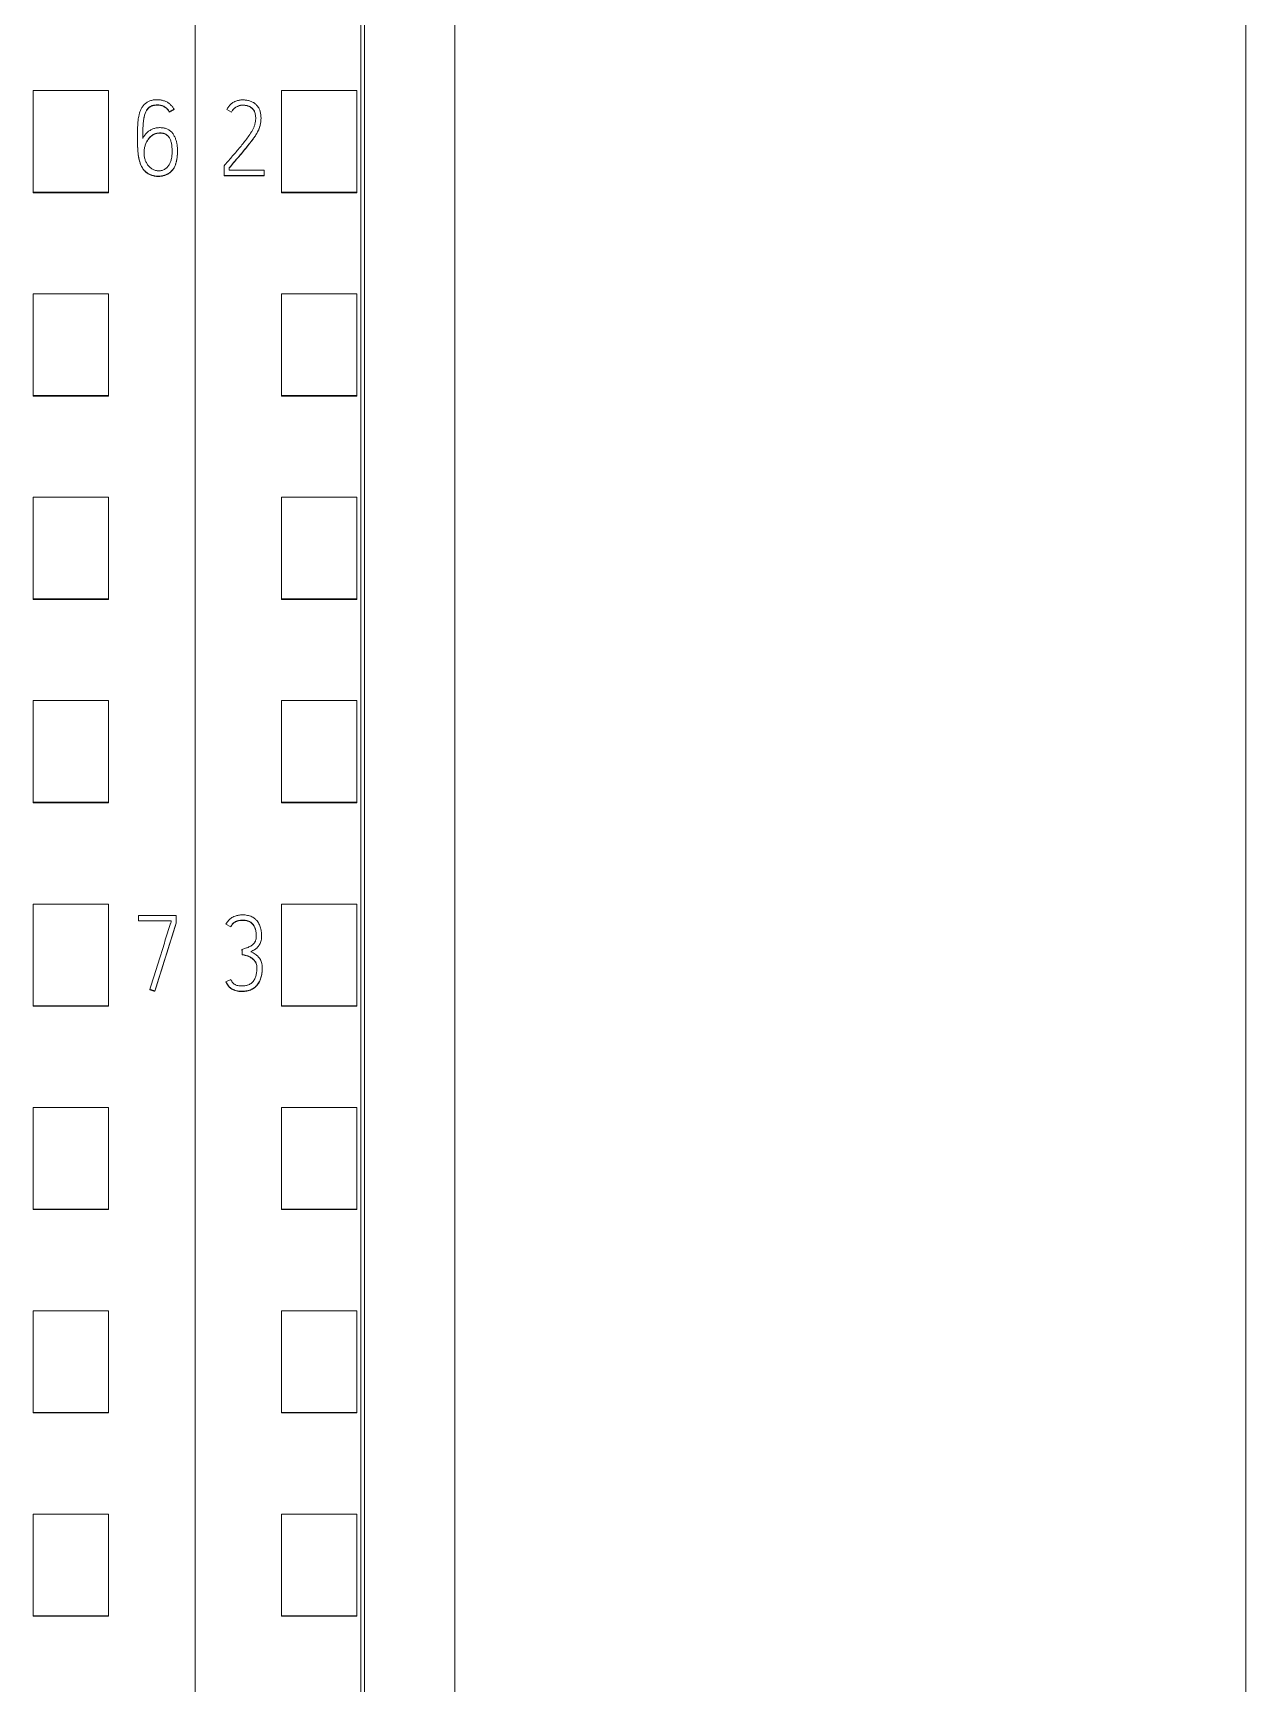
# Model space of a CAD drawing. Header units: millimetres. Extents: x 4137 to 6698, y 1400 to 3585.
# Drawn here: x 5968.75 to 6000.95, y 3271.34 to 3315.18 of the extents above; entities that cross this region are included whole.
import ezdxf

# ---------------------------------------------------------------- set-up
doc = ezdxf.new("R2010")
doc.units = ezdxf.units.MM
doc.layers.add('000-PI-Oprema', color=30, linetype='Continuous', lineweight=5)

msp = doc.modelspace()

# ---------------------------------------------------------------- linework, layer by layer
at = {"layer": '000-PI-Oprema', "color": 0, "linetype": 'ByBlock', "lineweight": 0}
for p, q in [((5973.048, 3360.465), (5973.048, 3247.047)), ((5973.048, 3360.465), (5973.048, 3247.047)), ((5977.448, 3358.185), (5977.448, 3249.37)), ((5968.748, 3310.955), (5968.748, 3313.657)), ((5968.748, 3313.657), (5970.748, 3313.657)), ((5970.748, 3310.955), (5970.748, 3313.657)), ((5975.348, 3310.955), (5975.348, 3313.657)), ((5977.348, 3313.657), (5975.348, 3313.657)), ((5977.348, 3310.955), (5977.348, 3313.657)), ((5972.364, 3313.089), (5972.364, 3313.083)), ((5972.492, 3313.155), (5972.492, 3313.149)), ((5974.8, 3312.915), (5974.8, 3312.921)), ((5971.52, 3312.351), (5971.52, 3312.345)), ((5972.584, 3312.052), (5972.584, 3312.058)), ((5974.883, 3311.537), (5973.957, 3311.537)), ((5974.883, 3311.398), (5974.883, 3311.537)), ((5973.818, 3311.398), (5974.883, 3311.398)), ((5974.883, 3311.392), (5973.818, 3311.392)), ((5974.883, 3311.398), (5974.883, 3311.392)), ((5968.748, 3310.934), (5968.748, 3310.955)), ((5968.748, 3310.955), (5970.748, 3310.955)), ((5968.748, 3310.934), (5970.748, 3310.934)), ((5970.748, 3310.934), (5970.748, 3310.955)), ((5975.348, 3310.934), (5975.348, 3310.955)), ((5977.348, 3310.955), (5975.348, 3310.955)), ((5977.348, 3310.934), (5975.348, 3310.934)), ((5977.348, 3310.934), (5977.348, 3310.955)), ((5968.748, 3305.554), (5968.748, 3308.255)), ((5968.748, 3308.255), (5970.748, 3308.255)), ((5970.748, 3305.554), (5970.748, 3308.255)), ((5975.348, 3305.554), (5975.348, 3308.255)), ((5977.348, 3308.255), (5975.348, 3308.255)), ((5977.348, 3305.554), (5977.348, 3308.255)), ((5968.748, 3305.534), (5968.748, 3305.554)), ((5968.748, 3305.554), (5970.748, 3305.554)), ((5968.748, 3305.534), (5970.748, 3305.534)), ((5970.748, 3305.534), (5970.748, 3305.554)), ((5975.348, 3305.534), (5975.348, 3305.554)), ((5977.348, 3305.554), (5975.348, 3305.554)), ((5977.348, 3305.534), (5975.348, 3305.534)), ((5977.348, 3305.534), (5977.348, 3305.554)), ((5968.748, 3300.152), (5968.748, 3302.854)), ((5968.748, 3302.854), (5970.748, 3302.854)), ((5970.748, 3300.152), (5970.748, 3302.854)), ((5975.348, 3300.152), (5975.348, 3302.854)), ((5977.348, 3302.854), (5975.348, 3302.854)), ((5977.348, 3300.152), (5977.348, 3302.854)), ((5968.748, 3300.152), (5970.748, 3300.152)), ((5968.748, 3300.134), (5968.748, 3300.152)), ((5968.748, 3300.134), (5970.748, 3300.134)), ((5970.748, 3300.134), (5970.748, 3300.152)), ((5975.348, 3300.134), (5975.348, 3300.152)), ((5977.348, 3300.152), (5975.348, 3300.152)), ((5977.348, 3300.134), (5975.348, 3300.134)), ((5977.348, 3300.134), (5977.348, 3300.152)), ((5968.748, 3294.751), (5968.748, 3297.452)), ((5968.748, 3297.452), (5970.748, 3297.452)), ((5970.748, 3294.751), (5970.748, 3297.452)), ((5975.348, 3294.751), (5975.348, 3297.452)), ((5977.348, 3297.452), (5975.348, 3297.452)), ((5977.348, 3294.751), (5977.348, 3297.452)), ((5968.748, 3294.751), (5970.748, 3294.751)), ((5968.748, 3294.734), (5968.748, 3294.751)), ((5968.748, 3294.734), (5970.748, 3294.734)), ((5970.748, 3294.734), (5970.748, 3294.751)), ((5975.348, 3294.734), (5975.348, 3294.751)), ((5977.348, 3294.751), (5975.348, 3294.751)), ((5977.348, 3294.734), (5975.348, 3294.734)), ((5977.348, 3294.734), (5977.348, 3294.751)), ((5968.748, 3289.349), (5968.748, 3292.05)), ((5968.748, 3292.05), (5970.748, 3292.05)), ((5970.748, 3289.349), (5970.748, 3292.05)), ((5975.348, 3289.349), (5975.348, 3292.05)), ((5977.348, 3292.05), (5975.348, 3292.05)), ((5977.348, 3289.349), (5977.348, 3292.05)), ((5971.551, 3291.607), (5971.551, 3291.748)), ((5971.551, 3291.748), (5972.55, 3291.748)), ((5971.551, 3291.607), (5971.551, 3291.6)), ((5972.411, 3291.607), (5971.551, 3291.607)), ((5971.551, 3291.6), (5972.411, 3291.6)), ((5972.411, 3291.568), (5972.411, 3291.607)), ((5972.55, 3291.748), (5972.55, 3291.546)), ((5972.55, 3291.546), (5972.55, 3291.539)), ((5974.815, 3291.194), (5974.815, 3291.2)), ((5974.294, 3290.847), (5974.294, 3290.841)), ((5974.302, 3290.709), (5974.302, 3290.703)), ((5974.832, 3290.341), (5974.832, 3290.347)), ((5971.848, 3289.783), (5971.848, 3289.777)), ((5971.981, 3289.739), (5971.981, 3289.733)), ((5968.748, 3289.334), (5968.748, 3289.349)), ((5968.748, 3289.349), (5970.748, 3289.349)), ((5968.748, 3289.334), (5970.748, 3289.334)), ((5970.748, 3289.334), (5970.748, 3289.349)), ((5975.348, 3289.334), (5975.348, 3289.349)), ((5977.348, 3289.349), (5975.348, 3289.349)), ((5977.348, 3289.334), (5975.348, 3289.334)), ((5977.348, 3289.334), (5977.348, 3289.349)), ((5968.748, 3283.947), (5968.748, 3286.649)), ((5968.748, 3286.649), (5970.748, 3286.649)), ((5970.748, 3283.947), (5970.748, 3286.649)), ((5975.348, 3283.947), (5975.348, 3286.649)), ((5977.348, 3286.649), (5975.348, 3286.649)), ((5977.348, 3283.947), (5977.348, 3286.649)), ((5968.748, 3283.934), (5968.748, 3283.947)), ((5968.748, 3283.947), (5970.748, 3283.947)), ((5968.748, 3283.934), (5970.748, 3283.934)), ((5970.748, 3283.934), (5970.748, 3283.947)), ((5975.348, 3283.934), (5975.348, 3283.947)), ((5977.348, 3283.947), (5975.348, 3283.947)), ((5977.348, 3283.934), (5975.348, 3283.934)), ((5977.348, 3283.934), (5977.348, 3283.947)), ((5968.748, 3278.546), (5968.748, 3281.247)), ((5968.748, 3281.247), (5970.748, 3281.247)), ((5970.748, 3278.546), (5970.748, 3281.247)), ((5975.348, 3278.546), (5975.348, 3281.247)), ((5977.348, 3281.247), (5975.348, 3281.247)), ((5977.348, 3278.546), (5977.348, 3281.247)), ((5968.748, 3278.534), (5968.748, 3278.546)), ((5968.748, 3278.546), (5970.748, 3278.546)), ((5968.748, 3278.534), (5970.748, 3278.534)), ((5970.748, 3278.534), (5970.748, 3278.546)), ((5975.348, 3278.534), (5975.348, 3278.546)), ((5977.348, 3278.546), (5975.348, 3278.546)), ((5977.348, 3278.534), (5975.348, 3278.534)), ((5977.348, 3278.534), (5977.348, 3278.546)), ((5968.748, 3273.144), (5968.748, 3275.845)), ((5968.748, 3275.845), (5970.748, 3275.845)), ((5970.748, 3273.144), (5970.748, 3275.845)), ((5975.348, 3273.144), (5975.348, 3275.845)), ((5977.348, 3275.845), (5975.348, 3275.845)), ((5977.348, 3273.144), (5977.348, 3275.845)), ((5968.748, 3273.135), (5968.748, 3273.144)), ((5968.748, 3273.144), (5970.748, 3273.144)), ((5968.748, 3273.135), (5970.748, 3273.135)), ((5970.748, 3273.135), (5970.748, 3273.144)), ((5975.348, 3273.135), (5975.348, 3273.144)), ((5977.348, 3273.144), (5975.348, 3273.144)), ((5977.348, 3273.135), (5975.348, 3273.135)), ((5977.348, 3273.135), (5977.348, 3273.144))]:
    msp.add_line(p, q, dxfattribs=at)
at = {"layer": '000-PI-Oprema', "color": 0, "linetype": 'ByBlock', "lineweight": 0, "ltscale": 0.25}
for p, q in [((5973.893, 3313.147), (5974.018, 3313.077)), ((5973.818, 3311.653), (5973.818, 3311.392)), ((5973.957, 3311.537), (5973.957, 3311.603)), ((5973.869, 3291.512), (5973.997, 3291.442)), ((5973.869, 3289.986), (5973.997, 3290.044))]:
    msp.add_line(p, q, dxfattribs=at)
at = {"layer": '000-PI-Oprema', "color": 7, "linetype": 'Continuous', "lineweight": 13}
for centre, major_axis, ratio, start_param, end_param in [((5976.083, 3240.573), (314.603, 1002.18), 0.017762, 1.525489, 1.527294), ((5976.081, 3240.637), (314.393, 1001.508), 0.017752, 1.525522, 1.527328)]:
    msp.add_ellipse(centre, major_axis=major_axis, ratio=ratio, start_param=start_param, end_param=end_param, dxfattribs=at)
at = {"layer": '000-PI-Oprema', "color": 0, "linetype": 'ByBlock', "lineweight": 0}
for points, knots in [([(5977.548, 3358.37), (5977.548, 3355.326), (5977.548, 3345.757), (5977.548, 3331.587), (5977.548, 3317.02), (5977.548, 3302.81), (5977.548, 3288.516), (5977.548, 3273.029), (5977.548, 3260.39), (5977.548, 3252.425), (5977.548, 3249.084)], [0, 0, 0, 0, 0.083934, 0.263736, 0.389889, 0.484142, 0.653794, 0.78188, 0.908517, 1, 1, 1, 1]), ([(5979.948, 3355.305), (5979.948, 3353.282), (5979.948, 3344.733), (5979.948, 3331.587), (5979.948, 3317.02), (5979.948, 3302.81), (5979.948, 3288.516), (5979.948, 3273.029), (5979.948, 3260.271), (5979.948, 3251.39), (5979.948, 3247.132), (5979.948, 3246.334)], [0, 0, 0, 0, 0.055935, 0.236292, 0.362833, 0.457376, 0.627551, 0.756032, 0.883059, 0.978086, 1, 1, 1, 1]), ([(6000.948, 3355.305), (6000.948, 3353.282), (6000.948, 3344.733), (6000.948, 3331.587), (6000.948, 3317.02), (6000.948, 3302.81), (6000.948, 3288.516), (6000.948, 3273.029), (6000.948, 3260.271), (6000.948, 3251.39), (6000.948, 3247.132), (6000.948, 3246.334)], [0, 0, 0, 0, 0.055935, 0.236292, 0.362833, 0.457376, 0.627551, 0.756032, 0.883059, 0.978086, 1, 1, 1, 1]), ([(5972.492, 3313.155), (5972.477, 3313.18), (5972.461, 3313.205), (5972.435, 3313.239), (5972.425, 3313.25), (5972.406, 3313.271), (5972.395, 3313.281), (5972.363, 3313.31), (5972.34, 3313.327), (5972.302, 3313.349), (5972.289, 3313.355), (5972.263, 3313.367), (5972.249, 3313.373), (5972.209, 3313.387), (5972.181, 3313.394), (5972.138, 3313.402), (5972.124, 3313.404), (5972.095, 3313.408), (5972.081, 3313.409), (5972.037, 3313.411), (5972.009, 3313.411), (5971.966, 3313.407), (5971.951, 3313.405), (5971.923, 3313.4), (5971.908, 3313.397), (5971.866, 3313.386), (5971.839, 3313.376), (5971.801, 3313.356), (5971.788, 3313.349), (5971.764, 3313.333), (5971.752, 3313.325), (5971.718, 3313.298), (5971.697, 3313.278), (5971.669, 3313.245), (5971.66, 3313.233), (5971.643, 3313.21), (5971.635, 3313.197), (5971.614, 3313.16), (5971.602, 3313.134), (5971.581, 3313.079), (5971.573, 3313.052), (5971.559, 3312.996), (5971.554, 3312.968), (5971.545, 3312.912), (5971.541, 3312.884), (5971.532, 3312.798), (5971.528, 3312.741), (5971.523, 3312.626), (5971.522, 3312.569), (5971.52, 3312.397), (5971.519, 3312.282), (5971.525, 3312.139), (5971.526, 3312.11), (5971.53, 3312.053), (5971.532, 3312.025), (5971.542, 3311.939), (5971.55, 3311.883), (5971.567, 3311.812), (5971.571, 3311.798), (5971.579, 3311.77), (5971.583, 3311.756), (5971.597, 3311.715), (5971.608, 3311.689), (5971.626, 3311.649), (5971.632, 3311.637), (5971.646, 3311.611), (5971.654, 3311.599), (5971.678, 3311.562), (5971.695, 3311.539), (5971.726, 3311.508), (5971.736, 3311.498), (5971.759, 3311.48), (5971.771, 3311.471), (5971.807, 3311.447), (5971.833, 3311.434), (5971.873, 3311.417), (5971.887, 3311.412), (5971.914, 3311.403), (5971.928, 3311.399), (5971.97, 3311.388), (5971.999, 3311.384), (5972.042, 3311.38), (5972.057, 3311.379), (5972.086, 3311.379), (5972.1, 3311.379), (5972.144, 3311.382), (5972.172, 3311.386), (5972.214, 3311.397), (5972.228, 3311.401), (5972.256, 3311.41), (5972.269, 3311.415), (5972.309, 3311.433), (5972.334, 3311.447), (5972.37, 3311.472), (5972.382, 3311.48), (5972.404, 3311.499), (5972.415, 3311.509), (5972.446, 3311.54), (5972.464, 3311.562), (5972.487, 3311.598), (5972.495, 3311.611), (5972.508, 3311.637), (5972.514, 3311.65), (5972.53, 3311.69), (5972.539, 3311.718), (5972.55, 3311.76), (5972.553, 3311.774), (5972.559, 3311.802), (5972.562, 3311.816), (5972.569, 3311.859), (5972.573, 3311.888), (5972.582, 3311.974), (5972.585, 3312.031), (5972.582, 3312.117), (5972.58, 3312.146), (5972.574, 3312.203), (5972.569, 3312.232), (5972.557, 3312.289), (5972.549, 3312.317), (5972.531, 3312.373), (5972.521, 3312.4), (5972.496, 3312.453), (5972.481, 3312.478), (5972.448, 3312.526), (5972.43, 3312.548), (5972.397, 3312.578), (5972.386, 3312.588), (5972.362, 3312.604), (5972.35, 3312.612), (5972.324, 3312.626), (5972.31, 3312.632), (5972.283, 3312.642), (5972.269, 3312.647), (5972.226, 3312.658), (5972.198, 3312.663), (5972.154, 3312.667), (5972.139, 3312.668), (5972.11, 3312.669), (5972.095, 3312.668), (5972.051, 3312.666), (5972.022, 3312.662), (5971.979, 3312.652), (5971.965, 3312.648), (5971.937, 3312.639), (5971.924, 3312.633), (5971.884, 3312.616), (5971.859, 3312.601), (5971.823, 3312.577), (5971.811, 3312.568), (5971.788, 3312.549), (5971.777, 3312.54), (5971.746, 3312.509), (5971.726, 3312.487), (5971.691, 3312.44), (5971.676, 3312.415), (5971.662, 3312.389)], [0, 0, 0, 0, 0.015625, 0.015625, 0.023438, 0.023438, 0.03125, 0.03125, 0.046875, 0.046875, 0.054688, 0.054688, 0.0625, 0.0625, 0.078125, 0.078125, 0.085938, 0.085938, 0.09375, 0.09375, 0.109375, 0.109375, 0.117188, 0.117188, 0.125, 0.125, 0.140625, 0.140625, 0.148438, 0.148438, 0.15625, 0.15625, 0.171875, 0.171875, 0.179688, 0.179688, 0.1875, 0.1875, 0.203125, 0.203125, 0.21875, 0.21875, 0.234375, 0.234375, 0.25, 0.25, 0.28125, 0.28125, 0.3125, 0.3125, 0.375, 0.375, 0.390625, 0.390625, 0.40625, 0.40625, 0.4375, 0.4375, 0.445313, 0.445313, 0.453125, 0.453125, 0.46875, 0.46875, 0.476563, 0.476563, 0.484375, 0.484375, 0.5, 0.5, 0.507813, 0.507813, 0.515625, 0.515625, 0.53125, 0.53125, 0.539063, 0.539063, 0.546875, 0.546875, 0.5625, 0.5625, 0.570313, 0.570313, 0.578125, 0.578125, 0.59375, 0.59375, 0.601563, 0.601563, 0.609375, 0.609375, 0.625, 0.625, 0.632813, 0.632813, 0.640625, 0.640625, 0.65625, 0.65625, 0.664063, 0.664063, 0.671875, 0.671875, 0.6875, 0.6875, 0.695313, 0.695313, 0.703125, 0.703125, 0.71875, 0.71875, 0.75, 0.75, 0.765625, 0.765625, 0.78125, 0.78125, 0.796875, 0.796875, 0.8125, 0.8125, 0.828125, 0.828125, 0.84375, 0.84375, 0.851563, 0.851563, 0.859375, 0.859375, 0.867188, 0.867188, 0.875, 0.875, 0.890625, 0.890625, 0.898438, 0.898438, 0.90625, 0.90625, 0.921875, 0.921875, 0.929688, 0.929688, 0.9375, 0.9375, 0.953125, 0.953125, 0.960938, 0.960938, 0.96875, 0.96875, 0.984375, 0.984375, 1, 1, 1, 1]), ([(5971.662, 3312.389), (5971.662, 3312.45), (5971.663, 3312.511), (5971.665, 3312.602), (5971.666, 3312.632), (5971.668, 3312.693), (5971.67, 3312.724), (5971.673, 3312.784), (5971.676, 3312.815), (5971.683, 3312.875), (5971.687, 3312.905), (5971.696, 3312.95), (5971.699, 3312.965), (5971.707, 3312.995), (5971.711, 3313.01), (5971.725, 3313.054), (5971.737, 3313.083), (5971.755, 3313.117), (5971.759, 3313.123), (5971.767, 3313.137), (5971.771, 3313.143), (5971.785, 3313.162), (5971.795, 3313.174), (5971.811, 3313.191), (5971.816, 3313.196), (5971.828, 3313.206), (5971.834, 3313.211), (5971.853, 3313.225), (5971.866, 3313.233), (5971.887, 3313.243), (5971.894, 3313.246), (5971.909, 3313.251), (5971.916, 3313.254), (5971.939, 3313.26), (5971.954, 3313.263), (5971.984, 3313.268), (5972, 3313.27), (5972.031, 3313.272), (5972.046, 3313.272), (5972.077, 3313.271), (5972.093, 3313.27), (5972.123, 3313.265), (5972.146, 3313.261), (5972.168, 3313.254), (5972.183, 3313.249), (5972.19, 3313.247), (5972.212, 3313.238), (5972.226, 3313.231), (5972.252, 3313.215), (5972.265, 3313.207), (5972.284, 3313.192), (5972.29, 3313.187), (5972.301, 3313.176), (5972.306, 3313.171), (5972.322, 3313.154), (5972.332, 3313.142), (5972.349, 3313.116), (5972.357, 3313.103), (5972.364, 3313.089)], [0, 0, 0, 0, 0.125, 0.125, 0.1875, 0.1875, 0.25, 0.25, 0.3125, 0.3125, 0.375, 0.375, 0.40625, 0.40625, 0.4375, 0.4375, 0.5, 0.5, 0.515625, 0.515625, 0.53125, 0.53125, 0.5625, 0.5625, 0.578125, 0.578125, 0.59375, 0.59375, 0.625, 0.625, 0.640625, 0.640625, 0.65625, 0.65625, 0.6875, 0.6875, 0.71875, 0.71875, 0.75, 0.75, 0.78125, 0.78125, 0.8125, 0.828125, 0.828125, 0.84375, 0.84375, 0.875, 0.875, 0.90625, 0.90625, 0.921875, 0.921875, 0.9375, 0.9375, 0.96875, 0.96875, 1, 1, 1, 1]), ([(5972.364, 3313.083), (5972.35, 3313.111), (5972.333, 3313.136), (5972.307, 3313.164), (5972.302, 3313.17), (5972.29, 3313.18), (5972.284, 3313.185), (5972.266, 3313.2), (5972.241, 3313.217), (5972.213, 3313.231), (5972.184, 3313.243), (5972.17, 3313.248), (5972.14, 3313.256), (5972.125, 3313.259), (5972.094, 3313.263), (5972.079, 3313.265), (5972.032, 3313.266), (5972.002, 3313.265), (5971.956, 3313.258), (5971.941, 3313.254), (5971.911, 3313.246), (5971.896, 3313.241), (5971.875, 3313.231), (5971.869, 3313.227), (5971.855, 3313.22), (5971.849, 3313.215), (5971.83, 3313.202), (5971.812, 3313.187), (5971.797, 3313.169), (5971.787, 3313.157), (5971.782, 3313.151), (5971.768, 3313.133), (5971.76, 3313.119), (5971.745, 3313.093), (5971.738, 3313.079), (5971.727, 3313.05), (5971.721, 3313.036), (5971.707, 3312.992), (5971.7, 3312.962), (5971.688, 3312.902), (5971.683, 3312.872), (5971.676, 3312.811), (5971.674, 3312.781), (5971.67, 3312.72), (5971.668, 3312.689), (5971.666, 3312.628), (5971.665, 3312.597), (5971.663, 3312.505), (5971.662, 3312.444), (5971.662, 3312.383)], [0, 0, 0, 0, 0.0625, 0.0625, 0.078125, 0.078125, 0.09375, 0.09375, 0.125, 0.15625, 0.15625, 0.1875, 0.1875, 0.21875, 0.21875, 0.25, 0.25, 0.3125, 0.3125, 0.34375, 0.34375, 0.375, 0.375, 0.390625, 0.390625, 0.40625, 0.40625, 0.4375, 0.453125, 0.453125, 0.46875, 0.46875, 0.5, 0.5, 0.53125, 0.53125, 0.5625, 0.5625, 0.625, 0.625, 0.6875, 0.6875, 0.75, 0.75, 0.8125, 0.8125, 0.875, 0.875, 1, 1, 1, 1]), ([(5974.018, 3313.083), (5974.029, 3313.107), (5974.043, 3313.129), (5974.067, 3313.159), (5974.075, 3313.169), (5974.094, 3313.187), (5974.104, 3313.195), (5974.136, 3313.218), (5974.158, 3313.23), (5974.207, 3313.25), (5974.232, 3313.257), (5974.27, 3313.264), (5974.283, 3313.266), (5974.308, 3313.268), (5974.322, 3313.269), (5974.36, 3313.268), (5974.386, 3313.266), (5974.424, 3313.257), (5974.436, 3313.254), (5974.461, 3313.245), (5974.473, 3313.24), (5974.508, 3313.224), (5974.53, 3313.21), (5974.561, 3313.186), (5974.57, 3313.177), (5974.588, 3313.158), (5974.596, 3313.148), (5974.608, 3313.132), (5974.611, 3313.127), (5974.618, 3313.115), (5974.627, 3313.098), (5974.634, 3313.08), (5974.642, 3313.055), (5974.645, 3313.043), (5974.651, 3313.017), (5974.653, 3313.005), (5974.656, 3312.979), (5974.657, 3312.966), (5974.659, 3312.94), (5974.659, 3312.927), (5974.659, 3312.902), (5974.658, 3312.889), (5974.656, 3312.863), (5974.655, 3312.85), (5974.65, 3312.811), (5974.645, 3312.786), (5974.635, 3312.749), (5974.631, 3312.736), (5974.623, 3312.712), (5974.619, 3312.7), (5974.604, 3312.664), (5974.593, 3312.64), (5974.569, 3312.595), (5974.556, 3312.573), (5974.53, 3312.529), (5974.516, 3312.508), (5974.473, 3312.444), (5974.443, 3312.402), (5974.351, 3312.279), (5974.286, 3312.199), (5974.187, 3312.081), (5974.153, 3312.042), (5974.087, 3311.964), (5974.053, 3311.925), (5973.986, 3311.847), (5973.953, 3311.808), (5973.885, 3311.731), (5973.852, 3311.692), (5973.818, 3311.653)], [0, 0, 0, 0, 0.03125, 0.03125, 0.046875, 0.046875, 0.0625, 0.0625, 0.09375, 0.09375, 0.125, 0.125, 0.140625, 0.140625, 0.15625, 0.15625, 0.1875, 0.1875, 0.203125, 0.203125, 0.21875, 0.21875, 0.25, 0.25, 0.265625, 0.265625, 0.28125, 0.28125, 0.289063, 0.289063, 0.296875, 0.3125, 0.3125, 0.328125, 0.328125, 0.34375, 0.34375, 0.359375, 0.359375, 0.375, 0.375, 0.390625, 0.390625, 0.40625, 0.40625, 0.4375, 0.4375, 0.453125, 0.453125, 0.46875, 0.46875, 0.5, 0.5, 0.53125, 0.53125, 0.5625, 0.5625, 0.625, 0.625, 0.75, 0.75, 0.8125, 0.8125, 0.875, 0.875, 0.9375, 0.9375, 1, 1, 1, 1]), ([(5973.957, 3311.603), (5973.996, 3311.649), (5974.035, 3311.695), (5974.113, 3311.787), (5974.152, 3311.833), (5974.23, 3311.924), (5974.269, 3311.97), (5974.347, 3312.062), (5974.385, 3312.109), (5974.461, 3312.202), (5974.499, 3312.249), (5974.553, 3312.321), (5974.571, 3312.345), (5974.606, 3312.394), (5974.624, 3312.419), (5974.657, 3312.469), (5974.673, 3312.494), (5974.703, 3312.546), (5974.718, 3312.573), (5974.736, 3312.614), (5974.742, 3312.628), (5974.753, 3312.656), (5974.759, 3312.67), (5974.773, 3312.713), (5974.78, 3312.742), (5974.791, 3312.801), (5974.795, 3312.831), (5974.799, 3312.876), (5974.8, 3312.891), (5974.8, 3312.921), (5974.8, 3312.937), (5974.798, 3312.982), (5974.795, 3313.012), (5974.787, 3313.056), (5974.784, 3313.071), (5974.776, 3313.1), (5974.771, 3313.115), (5974.761, 3313.143), (5974.755, 3313.157), (5974.742, 3313.184), (5974.734, 3313.197), (5974.722, 3313.216), (5974.718, 3313.222), (5974.709, 3313.234), (5974.704, 3313.241), (5974.689, 3313.258), (5974.679, 3313.269), (5974.658, 3313.29), (5974.647, 3313.301), (5974.629, 3313.314), (5974.623, 3313.319), (5974.61, 3313.327), (5974.603, 3313.331), (5974.57, 3313.351), (5974.543, 3313.363), (5974.5, 3313.378), (5974.485, 3313.382), (5974.456, 3313.39), (5974.441, 3313.393), (5974.411, 3313.399), (5974.396, 3313.4), (5974.366, 3313.403), (5974.351, 3313.404), (5974.321, 3313.405), (5974.306, 3313.404), (5974.276, 3313.403), (5974.26, 3313.402), (5974.215, 3313.397), (5974.185, 3313.391), (5974.142, 3313.377), (5974.128, 3313.372), (5974.107, 3313.362), (5974.1, 3313.359), (5974.087, 3313.352), (5974.08, 3313.349), (5974.047, 3313.33), (5974.023, 3313.312), (5973.989, 3313.282), (5973.978, 3313.271), (5973.957, 3313.249), (5973.948, 3313.237), (5973.921, 3313.201), (5973.906, 3313.175), (5973.893, 3313.147)], [0, 0, 0, 0, 0.0625, 0.0625, 0.125, 0.125, 0.1875, 0.1875, 0.25, 0.25, 0.3125, 0.3125, 0.34375, 0.34375, 0.375, 0.375, 0.40625, 0.40625, 0.4375, 0.4375, 0.453125, 0.453125, 0.46875, 0.46875, 0.5, 0.5, 0.53125, 0.53125, 0.546875, 0.546875, 0.5625, 0.5625, 0.59375, 0.59375, 0.609375, 0.609375, 0.625, 0.625, 0.640625, 0.640625, 0.65625, 0.65625, 0.664062, 0.664062, 0.671875, 0.671875, 0.6875, 0.6875, 0.703125, 0.703125, 0.710937, 0.710937, 0.71875, 0.71875, 0.75, 0.75, 0.765625, 0.765625, 0.78125, 0.78125, 0.796875, 0.796875, 0.8125, 0.8125, 0.828125, 0.828125, 0.84375, 0.84375, 0.875, 0.875, 0.890625, 0.890625, 0.898437, 0.898437, 0.90625, 0.90625, 0.9375, 0.9375, 0.953125, 0.953125, 0.96875, 0.96875, 1, 1, 1, 1]), ([(5974.659, 3312.912), (5974.659, 3312.923), (5974.659, 3312.933), (5974.657, 3312.957), (5974.656, 3312.969), (5974.653, 3312.995), (5974.651, 3313.008), (5974.646, 3313.033), (5974.643, 3313.046), (5974.635, 3313.071), (5974.63, 3313.083), (5974.622, 3313.1), (5974.619, 3313.106), (5974.613, 3313.118), (5974.609, 3313.123), (5974.591, 3313.15), (5974.573, 3313.169), (5974.548, 3313.19), (5974.543, 3313.194), (5974.532, 3313.202), (5974.516, 3313.212), (5974.488, 3313.228), (5974.464, 3313.238), (5974.439, 3313.247), (5974.426, 3313.25), (5974.388, 3313.259), (5974.363, 3313.262), (5974.31, 3313.263), (5974.271, 3313.26), (5974.233, 3313.251), (5974.208, 3313.243), (5974.196, 3313.239), (5974.172, 3313.229), (5974.16, 3313.224), (5974.137, 3313.212), (5974.126, 3313.205), (5974.094, 3313.182), (5974.075, 3313.164), (5974.051, 3313.133), (5974.044, 3313.123), (5974.03, 3313.1), (5974.024, 3313.089), (5974.018, 3313.077)], [0, 0, 0, 0, 0.034384, 0.034384, 0.076368, 0.076368, 0.118351, 0.118351, 0.160334, 0.160334, 0.202317, 0.202317, 0.223309, 0.223309, 0.244301, 0.244301, 0.328267, 0.328267, 0.349259, 0.349259, 0.370251, 0.412234, 0.454217, 0.454217, 0.496201, 0.496201, 0.580167, 0.580167, 0.664134, 0.706117, 0.706117, 0.7481, 0.7481, 0.790084, 0.790084, 0.832067, 0.832067, 0.916033, 0.916033, 0.958017, 0.958017, 1, 1, 1, 1]), ([(5974.8, 3312.916), (5974.8, 3312.894), (5974.799, 3312.873), (5974.795, 3312.822), (5974.791, 3312.792), (5974.782, 3312.748), (5974.779, 3312.733), (5974.771, 3312.704), (5974.767, 3312.689), (5974.758, 3312.661), (5974.752, 3312.647), (5974.741, 3312.619), (5974.735, 3312.605), (5974.716, 3312.564), (5974.702, 3312.538), (5974.672, 3312.486), (5974.655, 3312.46), (5974.622, 3312.41), (5974.605, 3312.386), (5974.57, 3312.337), (5974.552, 3312.313), (5974.497, 3312.241), (5974.46, 3312.194), (5974.384, 3312.101), (5974.346, 3312.055), (5974.268, 3311.963), (5974.229, 3311.917), (5974.151, 3311.826), (5974.112, 3311.78), (5974.034, 3311.689), (5973.996, 3311.643), (5973.957, 3311.597)], [0, 0, 0, 0, 0.040253, 0.040253, 0.096709, 0.096709, 0.124936, 0.124936, 0.153164, 0.153164, 0.181392, 0.181392, 0.20962, 0.20962, 0.266076, 0.266076, 0.322531, 0.322531, 0.378987, 0.378987, 0.435443, 0.435443, 0.548354, 0.548354, 0.661266, 0.661266, 0.774177, 0.774177, 0.887089, 0.887089, 1, 1, 1, 1]), ([(5971.935, 3312.483), (5971.961, 3312.497), (5971.988, 3312.508), (5972.031, 3312.518), (5972.046, 3312.521), (5972.075, 3312.525), (5972.104, 3312.528), (5972.134, 3312.527), (5972.163, 3312.526), (5972.178, 3312.524), (5972.207, 3312.519), (5972.221, 3312.516), (5972.249, 3312.506), (5972.263, 3312.5), (5972.288, 3312.486), (5972.3, 3312.478), (5972.322, 3312.459), (5972.333, 3312.448), (5972.351, 3312.425), (5972.359, 3312.413), (5972.374, 3312.388), (5972.381, 3312.375), (5972.399, 3312.334), (5972.408, 3312.307), (5972.419, 3312.264), (5972.422, 3312.25), (5972.428, 3312.221), (5972.43, 3312.207), (5972.435, 3312.163), (5972.437, 3312.134), (5972.439, 3312.076), (5972.439, 3312.047), (5972.438, 3311.96), (5972.432, 3311.902), (5972.415, 3311.816), (5972.407, 3311.787), (5972.393, 3311.746), (5972.387, 3311.732), (5972.374, 3311.706), (5972.367, 3311.693), (5972.344, 3311.656), (5972.326, 3311.633), (5972.3, 3311.607), (5972.294, 3311.602), (5972.283, 3311.593), (5972.277, 3311.588), (5972.26, 3311.575), (5972.248, 3311.567), (5972.222, 3311.553), (5972.209, 3311.547), (5972.181, 3311.536), (5972.153, 3311.528), (5972.124, 3311.523), (5972.094, 3311.521), (5972.079, 3311.521), (5972.05, 3311.522), (5972.036, 3311.524), (5972.007, 3311.529), (5971.992, 3311.533), (5971.95, 3311.547), (5971.924, 3311.561), (5971.888, 3311.585), (5971.876, 3311.594), (5971.854, 3311.613), (5971.832, 3311.633), (5971.813, 3311.655), (5971.795, 3311.678), (5971.786, 3311.69), (5971.762, 3311.727), (5971.748, 3311.753), (5971.731, 3311.793), (5971.726, 3311.807), (5971.717, 3311.835), (5971.713, 3311.849), (5971.703, 3311.892), (5971.699, 3311.921), (5971.695, 3311.964), (5971.694, 3311.979), (5971.694, 3312.008), (5971.694, 3312.023), (5971.696, 3312.067), (5971.7, 3312.096), (5971.711, 3312.153), (5971.718, 3312.181), (5971.732, 3312.222), (5971.738, 3312.236), (5971.749, 3312.263), (5971.755, 3312.276), (5971.775, 3312.315), (5971.79, 3312.34), (5971.816, 3312.375), (5971.825, 3312.387), (5971.844, 3312.409), (5971.854, 3312.42), (5971.886, 3312.45), (5971.909, 3312.468), (5971.935, 3312.483)], [0, 0, 0, 0, 0.03125, 0.03125, 0.046875, 0.046875, 0.0625, 0.078125, 0.078125, 0.09375, 0.09375, 0.109375, 0.109375, 0.125, 0.125, 0.140625, 0.140625, 0.15625, 0.15625, 0.171875, 0.171875, 0.1875, 0.1875, 0.21875, 0.21875, 0.234375, 0.234375, 0.25, 0.25, 0.28125, 0.28125, 0.3125, 0.3125, 0.375, 0.375, 0.40625, 0.40625, 0.421875, 0.421875, 0.4375, 0.4375, 0.46875, 0.46875, 0.476563, 0.476563, 0.484375, 0.484375, 0.5, 0.5, 0.515625, 0.515625, 0.53125, 0.546875, 0.546875, 0.5625, 0.5625, 0.578125, 0.578125, 0.59375, 0.59375, 0.625, 0.625, 0.640625, 0.640625, 0.65625, 0.671875, 0.671875, 0.6875, 0.6875, 0.71875, 0.71875, 0.734375, 0.734375, 0.75, 0.75, 0.78125, 0.78125, 0.796875, 0.796875, 0.8125, 0.8125, 0.84375, 0.84375, 0.875, 0.875, 0.890625, 0.890625, 0.90625, 0.90625, 0.9375, 0.9375, 0.953125, 0.953125, 0.96875, 0.96875, 1, 1, 1, 1]), ([(5971.935, 3312.477), (5971.909, 3312.462), (5971.886, 3312.444), (5971.855, 3312.414), (5971.845, 3312.403), (5971.825, 3312.381), (5971.816, 3312.369), (5971.79, 3312.334), (5971.775, 3312.309), (5971.755, 3312.27), (5971.749, 3312.257), (5971.738, 3312.23), (5971.732, 3312.216), (5971.718, 3312.175), (5971.711, 3312.146), (5971.702, 3312.103), (5971.7, 3312.089), (5971.697, 3312.06), (5971.695, 3312.045), (5971.694, 3312.02), (5971.694, 3312.009), (5971.694, 3311.999)], [0, 0, 0, 0, 0.157122, 0.157122, 0.235682, 0.235682, 0.314243, 0.314243, 0.471365, 0.471365, 0.549925, 0.549925, 0.628486, 0.628486, 0.785608, 0.785608, 0.864168, 0.864168, 0.942729, 0.942729, 1, 1, 1, 1]), ([(5972.356, 3312.411), (5972.351, 3312.418), (5972.346, 3312.425), (5972.332, 3312.443), (5972.322, 3312.453), (5972.305, 3312.468), (5972.299, 3312.472), (5972.287, 3312.481), (5972.281, 3312.484), (5972.261, 3312.495), (5972.248, 3312.501), (5972.22, 3312.51), (5972.206, 3312.513), (5972.177, 3312.518), (5972.162, 3312.52), (5972.133, 3312.521), (5972.118, 3312.521), (5972.074, 3312.52), (5972.045, 3312.516), (5972.003, 3312.505), (5971.989, 3312.501), (5971.968, 3312.493), (5971.961, 3312.49), (5971.948, 3312.484), (5971.942, 3312.48), (5971.935, 3312.477)], [0, 0, 0, 0, 0.053837, 0.053837, 0.148453, 0.148453, 0.195761, 0.195761, 0.243069, 0.243069, 0.337686, 0.337686, 0.432302, 0.432302, 0.526918, 0.526918, 0.621535, 0.621535, 0.810767, 0.810767, 0.905384, 0.905384, 0.952692, 0.952692, 1, 1, 1, 1]), ([(5972.584, 3312.052), (5972.584, 3312.006), (5972.581, 3311.96), (5972.573, 3311.886), (5972.57, 3311.857), (5972.563, 3311.814), (5972.56, 3311.8), (5972.554, 3311.771), (5972.551, 3311.757), (5972.54, 3311.715), (5972.532, 3311.687), (5972.515, 3311.647), (5972.509, 3311.634), (5972.496, 3311.608), (5972.489, 3311.595), (5972.466, 3311.558), (5972.448, 3311.536), (5972.417, 3311.505), (5972.407, 3311.495), (5972.385, 3311.476), (5972.373, 3311.468), (5972.337, 3311.443), (5972.312, 3311.428), (5972.272, 3311.41), (5972.258, 3311.405), (5972.231, 3311.395), (5972.217, 3311.391), (5972.175, 3311.381), (5972.146, 3311.376), (5972.103, 3311.373), (5972.088, 3311.372), (5972.059, 3311.373), (5972.044, 3311.373), (5972.001, 3311.377), (5971.973, 3311.382), (5971.93, 3311.392), (5971.916, 3311.396), (5971.888, 3311.405), (5971.875, 3311.41), (5971.835, 3311.427), (5971.809, 3311.44), (5971.779, 3311.459), (5971.773, 3311.464), (5971.761, 3311.472), (5971.755, 3311.477), (5971.738, 3311.49), (5971.728, 3311.5), (5971.697, 3311.531), (5971.679, 3311.554), (5971.655, 3311.59), (5971.648, 3311.602), (5971.634, 3311.628), (5971.627, 3311.641), (5971.609, 3311.68), (5971.598, 3311.707), (5971.58, 3311.761), (5971.572, 3311.789), (5971.558, 3311.845), (5971.552, 3311.874), (5971.543, 3311.93), (5971.535, 3311.987), (5971.53, 3312.045), (5971.526, 3312.102), (5971.525, 3312.131), (5971.521, 3312.221), (5971.52, 3312.283), (5971.52, 3312.345)], [0, 0, 0, 0, 0.061961, 0.061961, 0.100808, 0.100808, 0.120232, 0.120232, 0.139655, 0.139655, 0.178502, 0.178502, 0.197926, 0.197926, 0.217349, 0.217349, 0.256196, 0.256196, 0.27562, 0.27562, 0.295043, 0.295043, 0.33389, 0.33389, 0.353314, 0.353314, 0.372737, 0.372737, 0.411584, 0.411584, 0.431008, 0.431008, 0.450431, 0.450431, 0.489278, 0.489278, 0.508702, 0.508702, 0.528125, 0.528125, 0.566972, 0.566972, 0.576684, 0.576684, 0.586396, 0.586396, 0.605819, 0.605819, 0.644666, 0.644666, 0.66409, 0.66409, 0.683513, 0.683513, 0.72236, 0.72236, 0.761207, 0.761207, 0.800054, 0.800054, 0.838901, 0.877748, 0.877748, 0.916595, 0.916595, 1, 1, 1, 1]), ([(5973.869, 3291.512), (5973.878, 3291.531), (5973.897, 3291.566), (5973.922, 3291.598), (5973.942, 3291.621), (5973.949, 3291.628), (5973.964, 3291.642), (5973.972, 3291.649), (5973.995, 3291.668), (5974.011, 3291.68), (5974.037, 3291.696), (5974.046, 3291.701), (5974.064, 3291.71), (5974.073, 3291.715), (5974.101, 3291.727), (5974.12, 3291.734), (5974.149, 3291.742), (5974.159, 3291.745), (5974.178, 3291.749), (5974.188, 3291.751), (5974.218, 3291.756), (5974.258, 3291.761), (5974.298, 3291.762), (5974.339, 3291.761), (5974.359, 3291.761), (5974.399, 3291.757), (5974.419, 3291.754), (5974.459, 3291.746), (5974.478, 3291.742), (5974.517, 3291.729), (5974.535, 3291.722), (5974.563, 3291.709), (5974.572, 3291.704), (5974.59, 3291.694), (5974.598, 3291.689), (5974.623, 3291.672), (5974.639, 3291.66), (5974.661, 3291.64), (5974.668, 3291.633), (5974.682, 3291.618), (5974.689, 3291.61), (5974.708, 3291.587), (5974.72, 3291.57), (5974.741, 3291.536), (5974.75, 3291.518), (5974.775, 3291.463), (5974.787, 3291.424), (5974.8, 3291.366), (5974.804, 3291.346), (5974.81, 3291.306), (5974.812, 3291.286), (5974.814, 3291.246), (5974.815, 3291.226), (5974.815, 3291.186), (5974.815, 3291.166), (5974.812, 3291.125), (5974.81, 3291.105), (5974.802, 3291.065), (5974.796, 3291.046), (5974.781, 3291.009), (5974.773, 3290.991), (5974.757, 3290.964), (5974.752, 3290.956), (5974.74, 3290.939), (5974.734, 3290.931), (5974.714, 3290.908), (5974.7, 3290.894), (5974.678, 3290.874), (5974.67, 3290.867), (5974.654, 3290.855), (5974.645, 3290.849), (5974.62, 3290.833), (5974.603, 3290.822), (5974.568, 3290.802), (5974.55, 3290.793), (5974.532, 3290.784)], [0, 0, 0, 0, 0.03125, 0.0625, 0.0625, 0.078125, 0.078125, 0.09375, 0.09375, 0.125, 0.125, 0.140625, 0.140625, 0.15625, 0.15625, 0.1875, 0.1875, 0.203125, 0.203125, 0.21875, 0.21875, 0.25, 0.28125, 0.28125, 0.3125, 0.3125, 0.34375, 0.34375, 0.375, 0.375, 0.40625, 0.40625, 0.421875, 0.421875, 0.4375, 0.4375, 0.46875, 0.46875, 0.484375, 0.484375, 0.5, 0.5, 0.53125, 0.53125, 0.5625, 0.5625, 0.625, 0.625, 0.65625, 0.65625, 0.6875, 0.6875, 0.71875, 0.71875, 0.75, 0.75, 0.78125, 0.78125, 0.8125, 0.8125, 0.84375, 0.84375, 0.859375, 0.859375, 0.875, 0.875, 0.90625, 0.90625, 0.921875, 0.921875, 0.9375, 0.9375, 0.96875, 0.96875, 1, 1, 1, 1]), ([(5971.848, 3289.783), (5971.895, 3289.932), (5971.942, 3290.081), (5972.012, 3290.304), (5972.035, 3290.378), (5972.082, 3290.527), (5972.105, 3290.602), (5972.14, 3290.713), (5972.152, 3290.75), (5972.175, 3290.825), (5972.187, 3290.862), (5972.222, 3290.973), (5972.245, 3291.048), (5972.292, 3291.197), (5972.316, 3291.271), (5972.351, 3291.382), (5972.363, 3291.42), (5972.38, 3291.475), (5972.386, 3291.494), (5972.396, 3291.522), (5972.399, 3291.531), (5972.405, 3291.549), (5972.408, 3291.559), (5972.411, 3291.568)], [0, 0, 0, 0, 0.25, 0.25, 0.375, 0.375, 0.5, 0.5, 0.5625, 0.5625, 0.625, 0.625, 0.75, 0.75, 0.875, 0.875, 0.9375, 0.9375, 0.96875, 0.96875, 0.984375, 0.984375, 1, 1, 1, 1]), ([(5974.294, 3290.847), (5974.325, 3290.857), (5974.357, 3290.866), (5974.42, 3290.886), (5974.451, 3290.896), (5974.496, 3290.916), (5974.511, 3290.924), (5974.54, 3290.941), (5974.553, 3290.95), (5974.573, 3290.965), (5974.579, 3290.971), (5974.591, 3290.982), (5974.597, 3290.988), (5974.613, 3291.007), (5974.624, 3291.019), (5974.637, 3291.04), (5974.641, 3291.047), (5974.649, 3291.062), (5974.652, 3291.07), (5974.661, 3291.093), (5974.665, 3291.109), (5974.671, 3291.141), (5974.673, 3291.158), (5974.674, 3291.191), (5974.674, 3291.207), (5974.673, 3291.257), (5974.671, 3291.289), (5974.663, 3291.338), (5974.66, 3291.354), (5974.653, 3291.378), (5974.651, 3291.386), (5974.646, 3291.402), (5974.643, 3291.41), (5974.634, 3291.433), (5974.627, 3291.448), (5974.61, 3291.477), (5974.601, 3291.491), (5974.581, 3291.517), (5974.57, 3291.53), (5974.552, 3291.547), (5974.546, 3291.552), (5974.533, 3291.562), (5974.526, 3291.567), (5974.505, 3291.581), (5974.49, 3291.589), (5974.46, 3291.601), (5974.444, 3291.607), (5974.411, 3291.615), (5974.395, 3291.617), (5974.362, 3291.621), (5974.346, 3291.623), (5974.312, 3291.623), (5974.296, 3291.623), (5974.262, 3291.621), (5974.246, 3291.619), (5974.213, 3291.614), (5974.197, 3291.611), (5974.173, 3291.603), (5974.165, 3291.601), (5974.15, 3291.595), (5974.142, 3291.592), (5974.127, 3291.585), (5974.119, 3291.581), (5974.105, 3291.572), (5974.098, 3291.568), (5974.078, 3291.553), (5974.065, 3291.542), (5974.042, 3291.518), (5974.032, 3291.506), (5974.013, 3291.478), (5974.005, 3291.464), (5973.997, 3291.449)], [0, 0, 0, 0, 0.0625, 0.0625, 0.125, 0.125, 0.15625, 0.15625, 0.1875, 0.1875, 0.203125, 0.203125, 0.21875, 0.21875, 0.25, 0.25, 0.265625, 0.265625, 0.28125, 0.28125, 0.3125, 0.3125, 0.34375, 0.34375, 0.375, 0.375, 0.4375, 0.4375, 0.46875, 0.46875, 0.484375, 0.484375, 0.5, 0.5, 0.53125, 0.53125, 0.5625, 0.5625, 0.59375, 0.59375, 0.609375, 0.609375, 0.625, 0.625, 0.65625, 0.65625, 0.6875, 0.6875, 0.71875, 0.71875, 0.75, 0.75, 0.78125, 0.78125, 0.8125, 0.8125, 0.84375, 0.84375, 0.859375, 0.859375, 0.875, 0.875, 0.890625, 0.890625, 0.90625, 0.90625, 0.9375, 0.9375, 0.96875, 0.96875, 1, 1, 1, 1]), ([(5973.997, 3291.442), (5974.004, 3291.457), (5974.013, 3291.472), (5974.031, 3291.499), (5974.041, 3291.511), (5974.059, 3291.529), (5974.065, 3291.535), (5974.077, 3291.546), (5974.084, 3291.551), (5974.097, 3291.561), (5974.104, 3291.565), (5974.118, 3291.574), (5974.125, 3291.578), (5974.148, 3291.588), (5974.163, 3291.594), (5974.195, 3291.604), (5974.211, 3291.607), (5974.244, 3291.613), (5974.26, 3291.615), (5974.293, 3291.617), (5974.31, 3291.617), (5974.36, 3291.616), (5974.392, 3291.613), (5974.433, 3291.603), (5974.441, 3291.601), (5974.457, 3291.596), (5974.465, 3291.593), (5974.488, 3291.584), (5974.502, 3291.576), (5974.524, 3291.563), (5974.53, 3291.558), (5974.543, 3291.548), (5974.55, 3291.543), (5974.568, 3291.526), (5974.579, 3291.513), (5974.594, 3291.494), (5974.599, 3291.487), (5974.609, 3291.473), (5974.622, 3291.452), (5974.632, 3291.43), (5974.645, 3291.399), (5974.65, 3291.383), (5974.659, 3291.354), (5974.662, 3291.34), (5974.664, 3291.326)], [0, 0, 0, 0, 0.055989, 0.055989, 0.111979, 0.111979, 0.139974, 0.139974, 0.167968, 0.167968, 0.195963, 0.195963, 0.223958, 0.223958, 0.279947, 0.279947, 0.335937, 0.335937, 0.391926, 0.391926, 0.447916, 0.447916, 0.559895, 0.559895, 0.587889, 0.587889, 0.615884, 0.615884, 0.671874, 0.671874, 0.699868, 0.699868, 0.727863, 0.727863, 0.783853, 0.783853, 0.811847, 0.811847, 0.839842, 0.895832, 0.895832, 0.951821, 0.951821, 1, 1, 1, 1]), ([(5974.81, 3291.104), (5974.811, 3291.115), (5974.813, 3291.126), (5974.815, 3291.156), (5974.815, 3291.175), (5974.815, 3291.193)], [0, 0, 0, 0, 0.372922, 0.372922, 1, 1, 1, 1]), ([(5974.532, 3290.784), (5974.551, 3290.774), (5974.57, 3290.764), (5974.606, 3290.743), (5974.624, 3290.732), (5974.659, 3290.709), (5974.676, 3290.697), (5974.701, 3290.677), (5974.709, 3290.669), (5974.724, 3290.655), (5974.731, 3290.647), (5974.751, 3290.623), (5974.764, 3290.606), (5974.78, 3290.579), (5974.785, 3290.569), (5974.794, 3290.55), (5974.798, 3290.541), (5974.81, 3290.511), (5974.816, 3290.491), (5974.823, 3290.46), (5974.825, 3290.45), (5974.828, 3290.429), (5974.829, 3290.418), (5974.832, 3290.387), (5974.832, 3290.366), (5974.832, 3290.324), (5974.831, 3290.303), (5974.829, 3290.261), (5974.827, 3290.24), (5974.821, 3290.199), (5974.818, 3290.178), (5974.805, 3290.116), (5974.794, 3290.076), (5974.774, 3290.028), (5974.77, 3290.018), (5974.761, 3289.999), (5974.756, 3289.99), (5974.741, 3289.962), (5974.73, 3289.944), (5974.705, 3289.91), (5974.692, 3289.894), (5974.67, 3289.871), (5974.662, 3289.863), (5974.647, 3289.849), (5974.638, 3289.842), (5974.613, 3289.823), (5974.596, 3289.811), (5974.569, 3289.796), (5974.559, 3289.791), (5974.54, 3289.782), (5974.53, 3289.778), (5974.481, 3289.758), (5974.44, 3289.748), (5974.378, 3289.738), (5974.357, 3289.736), (5974.314, 3289.734), (5974.293, 3289.733), (5974.251, 3289.734), (5974.23, 3289.735), (5974.199, 3289.739), (5974.188, 3289.74), (5974.167, 3289.744), (5974.157, 3289.746), (5974.126, 3289.753), (5974.106, 3289.76), (5974.076, 3289.771), (5974.067, 3289.776), (5974.048, 3289.785), (5974.038, 3289.79), (5974.011, 3289.806), (5973.993, 3289.818), (5973.969, 3289.838), (5973.961, 3289.845), (5973.947, 3289.861), (5973.94, 3289.869), (5973.92, 3289.894), (5973.909, 3289.911), (5973.888, 3289.948), (5973.878, 3289.966), (5973.869, 3289.986)], [0, 0, 0, 0, 0.03125, 0.03125, 0.0625, 0.0625, 0.09375, 0.09375, 0.109375, 0.109375, 0.125, 0.125, 0.15625, 0.15625, 0.171875, 0.171875, 0.1875, 0.1875, 0.21875, 0.21875, 0.234375, 0.234375, 0.25, 0.25, 0.28125, 0.28125, 0.3125, 0.3125, 0.34375, 0.34375, 0.375, 0.375, 0.4375, 0.4375, 0.453125, 0.453125, 0.46875, 0.46875, 0.5, 0.5, 0.53125, 0.53125, 0.546875, 0.546875, 0.5625, 0.5625, 0.59375, 0.59375, 0.609375, 0.609375, 0.625, 0.625, 0.6875, 0.6875, 0.71875, 0.71875, 0.75, 0.75, 0.78125, 0.78125, 0.796875, 0.796875, 0.8125, 0.8125, 0.84375, 0.84375, 0.859375, 0.859375, 0.875, 0.875, 0.90625, 0.90625, 0.921875, 0.921875, 0.9375, 0.9375, 0.96875, 0.96875, 1, 1, 1, 1]), ([(5973.997, 3290.044), (5974.004, 3290.028), (5974.012, 3290.013), (5974.03, 3289.983), (5974.04, 3289.97), (5974.058, 3289.95), (5974.064, 3289.944), (5974.078, 3289.933), (5974.084, 3289.928), (5974.099, 3289.918), (5974.106, 3289.914), (5974.122, 3289.905), (5974.13, 3289.902), (5974.154, 3289.892), (5974.17, 3289.888), (5974.204, 3289.881), (5974.222, 3289.878), (5974.256, 3289.875), (5974.273, 3289.875), (5974.308, 3289.875), (5974.325, 3289.876), (5974.359, 3289.878), (5974.376, 3289.881), (5974.402, 3289.886), (5974.41, 3289.887), (5974.427, 3289.892), (5974.436, 3289.894), (5974.46, 3289.902), (5974.476, 3289.908), (5974.5, 3289.92), (5974.507, 3289.924), (5974.522, 3289.933), (5974.53, 3289.938), (5974.55, 3289.953), (5974.563, 3289.964), (5974.587, 3289.989), (5974.598, 3290.003), (5974.618, 3290.032), (5974.626, 3290.047), (5974.641, 3290.078), (5974.648, 3290.094), (5974.665, 3290.144), (5974.672, 3290.177), (5974.681, 3290.228), (5974.684, 3290.245), (5974.687, 3290.28), (5974.689, 3290.297), (5974.691, 3290.331), (5974.691, 3290.349), (5974.69, 3290.374), (5974.69, 3290.383), (5974.689, 3290.4), (5974.688, 3290.409), (5974.684, 3290.435), (5974.68, 3290.452), (5974.671, 3290.476), (5974.668, 3290.484), (5974.661, 3290.5), (5974.657, 3290.507), (5974.643, 3290.53), (5974.633, 3290.544), (5974.611, 3290.57), (5974.599, 3290.583), (5974.573, 3290.605), (5974.559, 3290.616), (5974.53, 3290.634), (5974.515, 3290.643), (5974.484, 3290.658), (5974.468, 3290.665), (5974.436, 3290.676), (5974.419, 3290.681), (5974.37, 3290.695), (5974.336, 3290.703), (5974.302, 3290.709)], [0, 0, 0, 0, 0.03125, 0.03125, 0.0625, 0.0625, 0.078125, 0.078125, 0.09375, 0.09375, 0.109375, 0.109375, 0.125, 0.125, 0.15625, 0.15625, 0.1875, 0.1875, 0.21875, 0.21875, 0.25, 0.25, 0.28125, 0.28125, 0.296875, 0.296875, 0.3125, 0.3125, 0.34375, 0.34375, 0.359375, 0.359375, 0.375, 0.375, 0.40625, 0.40625, 0.4375, 0.4375, 0.46875, 0.46875, 0.5, 0.5, 0.5625, 0.5625, 0.59375, 0.59375, 0.625, 0.625, 0.65625, 0.65625, 0.671875, 0.671875, 0.6875, 0.6875, 0.71875, 0.71875, 0.734375, 0.734375, 0.75, 0.75, 0.78125, 0.78125, 0.8125, 0.8125, 0.84375, 0.84375, 0.875, 0.875, 0.90625, 0.90625, 0.9375, 0.9375, 1, 1, 1, 1]), ([(5974.302, 3290.703), (5974.336, 3290.697), (5974.37, 3290.689), (5974.419, 3290.675), (5974.435, 3290.67), (5974.468, 3290.658), (5974.484, 3290.652), (5974.507, 3290.64), (5974.515, 3290.636), (5974.53, 3290.628), (5974.537, 3290.623), (5974.559, 3290.609), (5974.573, 3290.599), (5974.593, 3290.582), (5974.599, 3290.576), (5974.611, 3290.564), (5974.617, 3290.557), (5974.633, 3290.537), (5974.643, 3290.523), (5974.657, 3290.501), (5974.661, 3290.493), (5974.664, 3290.485), (5974.665, 3290.485), (5974.665, 3290.484)], [0, 0, 0, 0, 0.234549, 0.234549, 0.351824, 0.351824, 0.469098, 0.469098, 0.527735, 0.527735, 0.586373, 0.586373, 0.703647, 0.703647, 0.762285, 0.762285, 0.820922, 0.820922, 0.938196, 0.938196, 0.996834, 0.996834, 1, 1, 1, 1]), ([(5973.869, 3289.98), (5973.878, 3289.96), (5973.888, 3289.941), (5973.909, 3289.905), (5973.92, 3289.887), (5973.94, 3289.862), (5973.947, 3289.854), (5973.961, 3289.839), (5973.969, 3289.832), (5973.993, 3289.812), (5974.01, 3289.8), (5974.038, 3289.784), (5974.047, 3289.779), (5974.066, 3289.77), (5974.076, 3289.765), (5974.105, 3289.754), (5974.125, 3289.747), (5974.166, 3289.737), (5974.187, 3289.734), (5974.229, 3289.729), (5974.25, 3289.728), (5974.291, 3289.727), (5974.312, 3289.727), (5974.354, 3289.73), (5974.375, 3289.732), (5974.407, 3289.736), (5974.417, 3289.738), (5974.438, 3289.742), (5974.448, 3289.745), (5974.478, 3289.752), (5974.498, 3289.759), (5974.528, 3289.77), (5974.537, 3289.774), (5974.557, 3289.783), (5974.566, 3289.788), (5974.594, 3289.804), (5974.611, 3289.815), (5974.644, 3289.841), (5974.66, 3289.854), (5974.689, 3289.885), (5974.703, 3289.901), (5974.728, 3289.935), (5974.739, 3289.952), (5974.755, 3289.98), (5974.76, 3289.989), (5974.769, 3290.008), (5974.773, 3290.018), (5974.793, 3290.067), (5974.805, 3290.107), (5974.817, 3290.168), (5974.821, 3290.189), (5974.826, 3290.231), (5974.828, 3290.252), (5974.83, 3290.276), (5974.83, 3290.279), (5974.83, 3290.282)], [0, 0, 0, 0, 0.045144, 0.045144, 0.090287, 0.090287, 0.112859, 0.112859, 0.135431, 0.135431, 0.180575, 0.180575, 0.203147, 0.203147, 0.225718, 0.225718, 0.270862, 0.270862, 0.316006, 0.316006, 0.361149, 0.361149, 0.406293, 0.406293, 0.451437, 0.451437, 0.474009, 0.474009, 0.49658, 0.49658, 0.541724, 0.541724, 0.564296, 0.564296, 0.586868, 0.586868, 0.632011, 0.632011, 0.677155, 0.677155, 0.722299, 0.722299, 0.767442, 0.767442, 0.790014, 0.790014, 0.812586, 0.812586, 0.902873, 0.902873, 0.948017, 0.948017, 0.993161, 0.993161, 1, 1, 1, 1])]:
    msp.add_open_spline(points, degree=3, knots=knots, dxfattribs=at)
for points, weights in [([(5972.364, 3313.089), (5972.428, 3313.122), (5972.492, 3313.155)], [0.500000150618, 0.499999849382, 0.500000150618]), ([(5972.492, 3313.149), (5972.428, 3313.116), (5972.364, 3313.083)], [0.499999984441, 0.500000015559, 0.499999984441]), ([(5974.302, 3290.709), (5974.298, 3290.778), (5974.294, 3290.847)], [0.500000009599, 0.499999990401, 0.500000009599]), ([(5974.294, 3290.841), (5974.298, 3290.772), (5974.302, 3290.703)], [0.499999969803, 0.500000030197, 0.499999969803]), ([(5971.981, 3289.739), (5971.915, 3289.761), (5971.848, 3289.783)], [0.499999640066, 0.500000359934, 0.499999640066]), ([(5971.848, 3289.777), (5971.915, 3289.755), (5971.981, 3289.733)], [0.499999909071, 0.500000090929, 0.499999909071])]:
    msp.add_rational_spline(points, weights, degree=2, dxfattribs=at)

doc.saveas('drawing.dxf')
